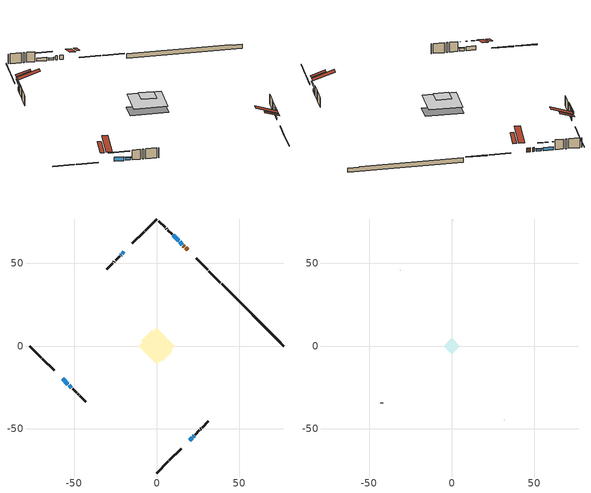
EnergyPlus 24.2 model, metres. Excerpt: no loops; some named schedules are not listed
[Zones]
conditioned space
 floor adiabatic (AdiabaticFloorConstruction): -11.03,0 0,11.03 11.03,0 0,-11.03 z2.75
 floor foundation (Slab1 construction): -9.42,3.16 -3.16,9.42 9.42,-3.16 3.16,-9.42 z-2.01
 wall outside (RimJoist1 construction): 0,-76.91 7.06,-69.85 / -76.91,0 -69.85,-7.06 / 0,76.91 -7.06,69.85 / 38.58,38.33 31.51,45.4 z0.31:0.61
 wall outside (RimJoist2 construction): 7.72,-69.19 14.78,-62.13 / -69.19,-7.72 -62.13,-14.78 / -7.72,69.19 -14.78,62.13 / 30.86,46.05 23.79,53.12 z0.31:0.61
 wall outside (AdiabaticWallConstruction 1): 18.63,58.28 17.42,59.49 / 16.77,60.14 16.18,60.73 z0.31:2.34
 wall outside (AdiabaticWallConstruction): 15.53,61.38 13.9,63.01 z0.31:1.3; -19.95,56.96 -20.96,55.95 z0.31:2.18; 19.95,-56.96 21.38,-55.53 z0.31:1.63; -56.96,-19.95 -53.77,-23.14 z0.31:2.26; -21.62,55.29 -21.82,55.09 z0.31:0.67; 22.04,-54.87 22.62,-54.29 z0.31:1.37; -53.11,-23.8 -51.64,-25.27 z0.31:1.67; 13.25,63.66 9.94,66.97 z0.31:1.83
 wall outside (Wall1 construction): 23.27,-53.64 25.75,-51.16 / -50.98,-25.93 -48.5,-28.41 / -22.47,54.44 -24.95,51.96 / 9.29,67.62 6.81,70.1 z0.31:5.19
 wall outside (Wall2 construction): 26.41,-50.5 26.89,-50.02 / -47.84,-29.07 -47.37,-29.54 / -25.61,51.3 -26.09,50.82 / 6.15,70.76 5.67,71.24 z0.31:5.19
 wall outside (Wall3 construction): 27.54,-49.37 31.2,-45.71 / -46.71,-30.2 -43.05,-33.86 / -26.74,50.17 -30.4,46.51 / 5.02,71.89 1.36,75.55 z0.31:5.19
 wall foundation (FoundationWall1 construction): 39.24,37.67,-2.01 39.24,37.67,0.31 73.14,3.77,0.31 73.14,3.77,-0.02 76.91,0,-0.02 76.91,0,-2.01
 window (WindowConstruction): 15.53,61.38 13.9,63.01 z0.31:1.3
 window (WindowConstruction 4): -19.95,56.96 -20.96,55.95 z0.31:2.18
 window (WindowConstruction 5): 19.95,-56.96 21.38,-55.53 z0.31:1.63
 window (WindowConstruction 6): -56.96,-19.95 -53.77,-23.14 z0.31:2.26
 window (WindowConstruction 7): -21.62,55.29 -21.82,55.09 z0.31:0.67
 window (WindowConstruction 1): 22.04,-54.87 22.61,-54.3 z0.31:1.37
 window (WindowConstruction 2): -53.11,-23.8 -51.64,-25.27 z0.31:1.67
 window (WindowConstruction 3): 13.25,63.66 9.94,66.97 z0.31:1.83
 door (Door): 18.63,58.28 17.42,59.49 z0.31:2.34
 door (Door 1): 16.77,60.14 16.18,60.73 z0.31:2.34
 ceiling adiabatic (AdiabaticFloorConstruction): 0,-11.03 11.03,0 0,11.03 -11.03,0 z2.75
 roof outside (Roof2 construction): 19.29,-57.62,5.19 11.97,-50.3,8.64 10.04,-52.23,8.64 17.36,-59.55,5.19; -57.62,-19.29,5.19 -50.3,-11.97,8.64 -52.23,-10.04,8.64 -59.55,-17.36,5.19; -19.29,57.62,5.19 -11.97,50.3,8.64 -10.04,52.23,8.64 -17.36,59.55,5.19; 19.29,57.62,5.19 11.97,50.3,8.64 13.9,48.37,8.64 21.22,55.69,5.19
attic - vented
 floor to conditioned space (Floor1 construction Reversed): -4.92,0 0,4.92 4.92,0 0,-4.92 z5.19
 wall outside (Wall4 construction): 31.86,-45.05 31.9,-45.01 / -42.39,-34.52 -42.35,-34.56 / -31.06,45.85 -31.1,45.81 / 0.7,76.21 0.66,76.25 z0.31:5.19
 roof outside (Roof1 construction): 16.7,-60.21,5.19 11.91,-55.41,7.45 10.65,-56.68,7.45 15.44,-61.47,5.19; -60.21,-16.7,5.19 -55.41,-11.91,7.45 -56.68,-10.65,7.45 -61.47,-15.44,5.19; -16.7,60.21,5.19 -11.91,55.41,7.45 -10.65,56.68,7.45 -15.44,61.47,5.19; 21.87,55.04,5.19 17.08,50.24,7.45 18.34,48.98,7.45 23.14,53.77,5.19
shading: 13.76,63.15 15.67,61.24 15.96,61.53 14.05,63.44 z1.5; -22.83,54.08 -18.08,58.83 -18.37,59.12 -23.12,54.37 z4.81; 23.25,-53.66 18.08,-58.83 18.37,-59.12 23.54,-53.95 z4.27; -51.9,-25.01 -58.83,-18.08 -59.12,-18.37 -52.19,-25.3 z4.9; -25.35,51.56 -18.09,58.83 -18.38,59.12 -25.64,51.85 z5.67; 22.76,-54.15 21.9,-55.01 22.19,-55.3 23.05,-54.44 z1.57; -51.49,-25.42 -53.25,-23.66 -53.54,-23.95 -51.79,-25.71 z1.87; 8.08,68.83 15.11,61.8 15.4,62.09 8.37,69.12 z4.47
[Building]
Building 1: Terrain=Suburbs
[Site:Location]
Kuujjuarapik AP_QC: Latitude {deg}=55.28; Longitude {deg}=-77.77; Time Zone {hr}=-5; Elevation {m}=12; Keep Site Location Information=Yes
[Site:GroundTemperature:Shallow]
-8.57066, -11.1257, -11.3303, -10.1178, -5.25036, -0.405606, 3.79454, 6.45523, 6.68127, 4.51724, 0.424206, -4.27193
[Site:WaterMainsTemperature]
Calculation Method=Schedule; Temperature Schedule=mains temperature schedule
[Material] Roughness=Rough; Thermal Absorptance=0.9
Name | Thickness {m} | Conductivity {W/m-K} | Density {kg/m3} | Specific Heat {J/kg-K} | Solar Absorptance | Visible Absorptance
asphalt or fiberglass shingles | 0.00635 | 0.162714 | 1121.4 | 1465.45 | 0.84 | 0.84
ceiling loosefill ins | 0.0846667 | 0.0480833 | 16.02 | 1046.75 | 0.7 | 0.7
ceiling stud and cavity | 0.1397 | 0.0997951 | 65.682 | 1177.47 | 0.7 | 0.7
concrete 4.0 in. | 0.1016 | 1.803125 | 2242.8 | 837.4 | 0.7 | 0.7
concrete 8.0 in. | 0.2032 | 1.803125 | 2242.8 | 837.4 | 0.7 | 0.7
door material | 0.04445 | 0.0451087 | 512.64 | 1214.23 | 0.7 | 0.7
door material 1 | 0.04445 | 0.053851 | 512.64 | 1214.23 | 0.7 | 0.7
exterior vertical ins | 0.00949831 | 0.029427 | 32.04 | 1214.23 | 0.7 | 0.7
floor covering | 0.0127 | 0.0433444 | 54.468 | 1339.84 | 0.6 | 0.6
floor rigid ins; wall rigid ins 1 | 0.512978 | 0.029427 | 32.04 | 1214.23 | 0.7 | 0.7
floor stud and cavity | 0.1397 | 1.75129 | 37.0049 | 1207.88 | 0.7 | 0.7
furniture material conditioned space 1 | 0.1524 | 0.115458 | 640.8 | 1214.23 | 0.6 | 0.6
gypsum board | 0.0127 | 0.160291 | 801 | 837.4 | 0.6 | 0.6
gypsum board 1 | 0.0127 | 0.160291 | 801 | 837.4 | 0.7 | 0.7
osb sheathing 0.5 in. | 0.0127 | 0.115458 | 512.64 | 1214.23 | 0.7 | 0.7
osb sheathing 0.75 in. | 0.01905 | 0.115458 | 512.64 | 1214.23 | 0.7 | 0.7
osb sheathing 2.0 in. | 0.0508 | 0.115458 | 512.64 | 1214.23 | 0.7 | 0.7
rim joist rigid ins; roof rigid ins; wall rigid ins | 0.051816 | 0.029427 | 32.04 | 1214.23 | 0.7 | 0.7
rim joist stud and cavity | 0.0508 | 0.0451784 | 125.044 | 1163.47 | 0.6 | 0.6
rim joist stud and cavity 1 | 0.0508 | 0.0402046 | 125.044 | 1163.47 | 0.6 | 0.6
roof stud and cavity | 0.2032 | 0.16852 | 78.34581 | 1123.46 | 0.7 | 0.7
wall stud and cavity | 0.1397 | 0.165635 | 139.0536 | 1170.24 | 0.7 | 0.7
wall stud and cavity 1 | 0.1397 | 0.175919 | 139.0536 | 1170.24 | 0.7 | 0.7
wall stud and cavity 2 | 0.1397 | 0.161587 | 139.0536 | 1170.24 | 0.7 | 0.7
wall stud and cavity 3 | 0.0889 | 6.9971 | 50.32683 | 1063.81 | 0.6 | 0.6
wall stud and cavity 4 | 0.0889 | 0.380278 | 52.3479 | 1209.89 | 0.7 | 0.7
wall stud and cavity 5 | 0.0889 | 0.391764 | 83.0341 | 1211.67 | 0.7 | 0.7
wood siding | 0.0254 | 0.102417 | 544.68 | 1172.36 | 0.4 | 0.4
wood siding 1 | 0.00254 | 0.102417 | 544.68 | 1172.36 | 0.4 | 0.4
wood siding 2; wood siding 3; wood siding 4 | 0.0254 | 0.102417 | 544.68 | 1172.36 | 0.7 | 0.7
[WindowMaterial:SimpleGlazingSystem]
Name | U-Factor {W/m2-K} | Solar Heat Gain Coefficient
WindowMaterial | 2.95767 | 0.63
WindowMaterial 1 | 2.95029 | 0.64
WindowMaterial 2 | 3.696378 | 0.69
WindowMaterial 3 | 2.912814 | 0.67
WindowMaterial 4 | 2.89578 | 0.69
WindowMaterial 5 | 2.92644 | 0.66
WindowMaterial 6 | 3.43292 | 0.71
WindowMaterial 7 | 3.07407 | 0.43
[Construction]
AdiabaticFloorConstruction: floor stud and cavity, floor rigid ins, osb sheathing 0.75 in., floor covering
AdiabaticWallConstruction: wood siding 3, wall rigid ins 1, wall stud and cavity 4, gypsum board
AdiabaticWallConstruction 1: wood siding 4, wall rigid ins 1, wall stud and cavity 4, gypsum board
Door: door material
Door 1: door material 1
Floor1 construction Reversed: gypsum board, ceiling stud and cavity, ceiling loosefill ins
FoundationWall1 construction: concrete 8.0 in., gypsum board 1
furniture construction conditioned space 1: furniture material conditioned space 1
PartitionWallConstruction: gypsum board, wall stud and cavity 5, gypsum board
RimJoist1 construction: wood siding 2, osb sheathing 2.0 in., rim joist stud and cavity
RimJoist2 construction: wood siding 2, rim joist rigid ins, osb sheathing 2.0 in., rim joist stud and cavity 1
Roof1 construction: asphalt or fiberglass shingles
Roof2 construction: asphalt or fiberglass shingles, roof rigid ins, osb sheathing 0.75 in., roof stud and cavity, gypsum board
Slab1 construction: concrete 4.0 in.
Wall1 construction: wood siding, wall rigid ins, osb sheathing 0.5 in., wall stud and cavity, gypsum board
Wall2 construction: wood siding, wall rigid ins, osb sheathing 0.5 in., wall stud and cavity 1, gypsum board
Wall3 construction: wood siding, wall rigid ins, osb sheathing 0.5 in., wall stud and cavity 2, gypsum board
Wall4 construction: wood siding 1, wall stud and cavity 3
WindowConstruction: WindowMaterial
WindowConstruction 1: WindowMaterial 1
WindowConstruction 2: WindowMaterial 2
WindowConstruction 3: WindowMaterial 3
WindowConstruction 4: WindowMaterial 4
WindowConstruction 5: WindowMaterial 5
WindowConstruction 6: WindowMaterial 6
WindowConstruction 7: WindowMaterial 7
[Zone] Multiplier=1; Part of Total Floor Area=Yes
Name | Volume {m3}
attic - vented | 17.7577
conditioned space | 1002.5
[Space]
Name | Zone | Volume {m3}
attic - vented 1 | attic - vented | 17.7577
conditioned space 1 | conditioned space | 1002.5
[ZoneInfiltration:EffectiveLeakageArea]
infil attic - vented 1: Zone or Space=attic - vented 1; Schedule=Always On Discrete; Effective Air Leakage Area {cm2}=1305.71; Stack Coefficient=0.000496224; Wind Coefficient=1.50508e-05
[ZoneMixing]
whole house fan mix: Zone or Space=attic - vented; Schedule=Always On Continuous; Design Flow Rate Calculation Method=Flow/Zone; Design Flow Rate {m3/s}=0; Source Zone or Space=conditioned space
[SurfaceProperty:ExposedFoundationPerimeter]
Slab1: Exposed Perimeter Calculation Method=TotalExposedPerimeter; Total Exposed Perimeter {m}=53.28
[InternalMass] Zone or ZoneList=conditioned space; Space or SpaceList=conditioned space 1
Name | Construction | Surface Area {m2}
furniture mass conditioned space 1 | furniture construction conditioned space 1 | 160.4
partition wall mass | PartitionWallConstruction | 401
[Lights]
interior lighting: Zone or ZoneList or Space or SpaceList=conditioned space 1; Schedule=interior lighting schedule; Design Level Calculation Method=LightingLevel; Lighting Level {W}=343.2; Return Air Fraction=0; Fraction Radiant=0.6; Fraction Visible=0.2; Fraction Replaceable=1
[People]
occupants: Zone or ZoneList or Space or SpaceList=conditioned space 1; Number of People Schedule=occupants schedule; Number of People Calculation Method=People; Number of People=3; Fraction Radiant=0.314171; Sensible Heat Fraction=0.56303; Activity Level Schedule=occupants activity schedule; Carbon Dioxide Generation Rate {m3/s-W}=0; Enable ASHRAE 55 Comfort Warnings=No; Mean Radiant Temperature Calculation Type=EnclosureAveraged
[ElectricEquipment] Zone or ZoneList or Space or SpaceList=conditioned space 1; Design Level Calculation Method=EquipmentLevel
Name | Schedule | Design Level {W} | Fraction Latent | Fraction Radiant | Fraction Lost
clothes dryer | clothes dryer schedule | 140.772 | 0.015 | 0.081 | 0.85
clothes washer | clothes washer schedule | 32.1985 | 0.03 | 0.162 | 0.7
cooking range | cooking range schedule | 215.147 | 0.08 | 0.432 | 0.2
dishwasher | dishwasher schedule | 66.8632 | 0.3 | 0.18 | 0.4
fridge | fridge schedule | 72.9452 | 0 | 0.6 | 0
mech vent house fan | mech vent house fan schedule | 10 | 0 | 0 | 1
mech vent house fan cfis | mech vent house fan cfis schedule | 0 | 0 | 0 | 0
misc plug loads | misc plug loads schedule | 494.7 | 0.045 | 0.513 | 0.1
whole house fan | Always On Discrete | 0 | 0 | 0 | 1
[OtherEquipment] Zone or ZoneList or Space or SpaceList=conditioned space 1; Design Level Calculation Method=EquipmentLevel
Name | Fuel Type | Schedule | Design Level {W} | Fraction Latent | Fraction Radiant | Fraction Lost
clothes dryer 1 | Electricity | clothes dryer schedule | 0 | 0.015 | 0.081 | 0.85
cooking range 1 | Electricity | cooking range schedule | 0 | 0.08 | 0.432 | 0.2
general water use latent | None | general water use schedule | 62.594 | 1 | 0 | 0
general water use sensible | None | general water use schedule | -61.6891 | 0 | 0.6 | 0
mech vent house fan latent load | None | Always On Discrete | 0 | 1 | 0 | 0
mech vent house fan sensible load | None | Always On Discrete | 0 | 0 | 0 | 0
water heater energy adjustment1 | Electricity | Always On Discrete | 0.01 | 0 | 0 | 1
[ZoneInfiltration:DesignFlowRate] Zone or ZoneList or Space or SpaceList=conditioned space 1; Schedule=Always On Discrete; Design Flow Rate Calculation Method=Flow/Zone; Design Flow Rate {m3/s}=0
infil flow; natural vent flow; whole house fan flow
[Foundation:Kiva]
Foundation Kiva 1: Initial Indoor Air Temperature {C}=21; Wall Height Above Grade {m}=0.309982; Wall Depth Below Slab {m}=0.2032; Custom Block Material Name 1=exterior vertical ins; Custom Block Depth 1 {m}=2.31999; Custom Block X Position 1 {m}=0.2159; Custom Block Z Position 1 {m}=0
[Foundation:Kiva:Settings]
Soil Conductivity {W/m-K}=0.849921; Soil Density {kg/m3}=1842.3; Soil Specific Heat {J/kg-K}=418.7; Ground Solar Absorptivity=0.9; Ground Thermal Absorptivity=0.9; Ground Surface Roughness {m}=0.03; Far-Field Width {m}=40; Deep-Ground Boundary Condition=ZeroFlux; Deep-Ground Depth {m}=40; Minimum Cell Dimension {m}=0.2; Maximum Cell Growth Coefficient=3; Simulation Timestep=Timestep
[Exterior:Lights]
exterior lighting: Schedule=exterior lighting schedule; Design Level {W}=75.6
[Schedule:Constant]
Name | Hourly Value
Always On Continuous; mech vent house fan schedule; mech vent house fan cfis schedule; Always On Discrete | 1
occupants activity schedule | 117.228
fridge schedule | 0
[Schedule:Day:Interval]
interior lighting schedule day: No, 01:00, 0.108182, 04:00, 0.0901515, 05:00, 0.0991667, 06:00, 0.162273, 07:00, 0.270455, 08:00, 0.342576, 10:00, 0.369621, 11:00, 0.351591, 12:00, 0.333561, 13:00, 0.324545, 14:00, 0.31553, 15:00, 0.333561, 16:00, 0.369621, 17:00, 0.450758, 18:00, 0.585985, 19:00, 0.775303, 20:00, 0.955606, 21:00, 0.991667, 22:00, 0.712197, 23:00, 0.360606, 24:00, 0.162273
interior lighting schedule default day: No, 24:00, 0
[Schedule:Week:Daily]
interior lighting schedule Week Rule - Jan1-Jan27: interior lighting schedule day, interior lighting schedule day, interior lighting schedule day, interior lighting schedule day, interior lighting schedule day, interior lighting schedule day, interior lighting schedule day, interior lighting schedule default day, interior lighting schedule default day, interior lighting schedule default day, interior lighting schedule default day, interior lighting schedule default day
interior lighting schedule Week Rule - Jan28-Feb3: interior lighting schedule day, interior lighting schedule day, interior lighting schedule day, interior lighting schedule day, interior lighting schedule day 1, interior lighting schedule day 1, interior lighting schedule day 1, interior lighting schedule default day, interior lighting schedule default day, interior lighting schedule default day, interior lighting schedule default day, interior lighting schedule default day
interior lighting schedule Week Rule - Feb4-Feb24: interior lighting schedule day 1, interior lighting schedule day 1, interior lighting schedule day 1, interior lighting schedule day 1, interior lighting schedule day 1, interior lighting schedule day 1, interior lighting schedule day 1, interior lighting schedule default day, interior lighting schedule default day, interior lighting schedule default day, interior lighting schedule default day, interior lighting schedule default day
interior lighting schedule Week Rule - Feb25-Mar3: interior lighting schedule day 1, interior lighting schedule day 1, interior lighting schedule day 1, interior lighting schedule day 1, interior lighting schedule day 2, interior lighting schedule day 2, interior lighting schedule day 2, interior lighting schedule default day, interior lighting schedule default day, interior lighting schedule default day, interior lighting schedule default day, interior lighting schedule default day
interior lighting schedule Week Rule - Mar4-Mar31: interior lighting schedule day 2, interior lighting schedule day 2, interior lighting schedule day 2, interior lighting schedule day 2, interior lighting schedule day 2, interior lighting schedule day 2, interior lighting schedule day 2, interior lighting schedule default day, interior lighting schedule default day, interior lighting schedule default day, interior lighting schedule default day, interior lighting schedule default day
interior lighting schedule Week Rule - Apr1-Apr28: interior lighting schedule day 3, interior lighting schedule day 3, interior lighting schedule day 3, interior lighting schedule day 3, interior lighting schedule day 3, interior lighting schedule day 3, interior lighting schedule day 3, interior lighting schedule default day, interior lighting schedule default day, interior lighting schedule default day, interior lighting schedule default day, interior lighting schedule default day
interior lighting schedule Week Rule - Apr29-May5: interior lighting schedule day 3, interior lighting schedule day 3, interior lighting schedule day 4, interior lighting schedule day 4, interior lighting schedule day 4, interior lighting schedule day 4, interior lighting schedule day 4, interior lighting schedule default day, interior lighting schedule default day, interior lighting schedule default day, interior lighting schedule default day, interior lighting schedule default day
interior lighting schedule Week Rule - May6-May26: interior lighting schedule day 4, interior lighting schedule day 4, interior lighting schedule day 4, interior lighting schedule day 4, interior lighting schedule day 4, interior lighting schedule day 4, interior lighting schedule day 4, interior lighting schedule default day, interior lighting schedule default day, interior lighting schedule default day, interior lighting schedule default day, interior lighting schedule default day
interior lighting schedule Week Rule - May27-Jun2: interior lighting schedule day 4, interior lighting schedule day 4, interior lighting schedule day 4, interior lighting schedule day 4, interior lighting schedule day 4, interior lighting schedule day 5, interior lighting schedule day 5, interior lighting schedule default day, interior lighting schedule default day, interior lighting schedule default day, interior lighting schedule default day, interior lighting schedule default day
interior lighting schedule Week Rule - Jun3-Jun30: interior lighting schedule day 5, interior lighting schedule day 5, interior lighting schedule day 5, interior lighting schedule day 5, interior lighting schedule day 5, interior lighting schedule day 5, interior lighting schedule day 5, interior lighting schedule default day, interior lighting schedule default day, interior lighting schedule default day, interior lighting schedule default day, interior lighting schedule default day
interior lighting schedule Week Rule - Jul1-Jul28: interior lighting schedule day 6, interior lighting schedule day 6, interior lighting schedule day 6, interior lighting schedule day 6, interior lighting schedule day 6, interior lighting schedule day 6, interior lighting schedule day 6, interior lighting schedule default day, interior lighting schedule default day, interior lighting schedule default day, interior lighting schedule default day, interior lighting schedule default day
interior lighting schedule Week Rule - Jul29-Aug4: interior lighting schedule day 6, interior lighting schedule day 6, interior lighting schedule day 6, interior lighting schedule day 7, interior lighting schedule day 7, interior lighting schedule day 7, interior lighting schedule day 7, interior lighting schedule default day, interior lighting schedule default day, interior lighting schedule default day, interior lighting schedule default day, interior lighting schedule default day
interior lighting schedule Week Rule - Aug5-Aug25: interior lighting schedule day 7, interior lighting schedule day 7, interior lighting schedule day 7, interior lighting schedule day 7, interior lighting schedule day 7, interior lighting schedule day 7, interior lighting schedule day 7, interior lighting schedule default day, interior lighting schedule default day, interior lighting schedule default day, interior lighting schedule default day, interior lighting schedule default day
interior lighting schedule Week Rule - Aug26-Sep1: interior lighting schedule day 7, interior lighting schedule day 7, interior lighting schedule day 7, interior lighting schedule day 7, interior lighting schedule day 7, interior lighting schedule day 7, interior lighting schedule day 8, interior lighting schedule default day, interior lighting schedule default day, interior lighting schedule default day, interior lighting schedule default day, interior lighting schedule default day
interior lighting schedule Week Rule - Sep2-Sep29: interior lighting schedule day 8, interior lighting schedule day 8, interior lighting schedule day 8, interior lighting schedule day 8, interior lighting schedule day 8, interior lighting schedule day 8, interior lighting schedule day 8, interior lighting schedule default day, interior lighting schedule default day, interior lighting schedule default day, interior lighting schedule default day, interior lighting schedule default day
interior lighting schedule Week Rule - Sep30-Oct6: interior lighting schedule day 8, interior lighting schedule day 9, interior lighting schedule day 9, interior lighting schedule day 9, interior lighting schedule day 9, interior lighting schedule day 9, interior lighting schedule day 9, interior lighting schedule default day, interior lighting schedule default day, interior lighting schedule default day, interior lighting schedule default day, interior lighting schedule default day
interior lighting schedule Week Rule - Oct7-Oct27: interior lighting schedule day 9, interior lighting schedule day 9, interior lighting schedule day 9, interior lighting schedule day 9, interior lighting schedule day 9, interior lighting schedule day 9, interior lighting schedule day 9, interior lighting schedule default day, interior lighting schedule default day, interior lighting schedule default day, interior lighting schedule default day, interior lighting schedule default day
interior lighting schedule Week Rule - Oct28-Nov3: interior lighting schedule day 9, interior lighting schedule day 9, interior lighting schedule day 9, interior lighting schedule day 9, interior lighting schedule day 10, interior lighting schedule day 10, interior lighting schedule day 10, interior lighting schedule default day, interior lighting schedule default day, interior lighting schedule default day, interior lighting schedule default day, interior lighting schedule default day
interior lighting schedule Week Rule - Nov4-Nov24: interior lighting schedule day 10, interior lighting schedule day 10, interior lighting schedule day 10, interior lighting schedule day 10, interior lighting schedule day 10, interior lighting schedule day 10, interior lighting schedule day 10, interior lighting schedule default day, interior lighting schedule default day, interior lighting schedule default day, interior lighting schedule default day, interior lighting schedule default day
interior lighting schedule Week Rule - Nov25-Dec1: interior lighting schedule day 10, interior lighting schedule day 10, interior lighting schedule day 10, interior lighting schedule day 10, interior lighting schedule day 10, interior lighting schedule day 10, interior lighting schedule day 11, interior lighting schedule default day, interior lighting schedule default day, interior lighting schedule default day, interior lighting schedule default day, interior lighting schedule default day
interior lighting schedule Week Rule - Dec2-Dec31: interior lighting schedule day 11, interior lighting schedule day 11, interior lighting schedule day 11, interior lighting schedule day 11, interior lighting schedule day 11, interior lighting schedule day 11, interior lighting schedule day 11, interior lighting schedule default day, interior lighting schedule default day, interior lighting schedule default day, interior lighting schedule default day, interior lighting schedule default day
occupants schedule Week Rule - Jan1-Dec31: occupants schedule day, occupants schedule day, occupants schedule day, occupants schedule day, occupants schedule day, occupants schedule day, occupants schedule day, occupants schedule default day, occupants schedule default day, occupants schedule default day, occupants schedule default day, occupants schedule default day
clothes dryer schedule Week Rule - Jan1-Dec31: clothes dryer schedule day, clothes dryer schedule day, clothes dryer schedule day, clothes dryer schedule day, clothes dryer schedule day, clothes dryer schedule day, clothes dryer schedule day, clothes dryer schedule default day, clothes dryer schedule default day, clothes dryer schedule default day, clothes dryer schedule default day, clothes dryer schedule default day
clothes washer schedule Week Rule - Jan1-Dec31: clothes washer schedule day, clothes washer schedule day, clothes washer schedule day, clothes washer schedule day, clothes washer schedule day, clothes washer schedule day, clothes washer schedule day, clothes washer schedule default day, clothes washer schedule default day, clothes washer schedule default day, clothes washer schedule default day, clothes washer schedule default day
cooking range schedule Week Rule - Jan1-Dec31: cooking range schedule day, cooking range schedule day, cooking range schedule day, cooking range schedule day, cooking range schedule day, cooking range schedule day, cooking range schedule day, cooking range schedule default day, cooking range schedule default day, cooking range schedule default day, cooking range schedule default day, cooking range schedule default day
dishwasher schedule Week Rule - Jan1-Dec31: dishwasher schedule day, dishwasher schedule day, dishwasher schedule day, dishwasher schedule day, dishwasher schedule day, dishwasher schedule day, dishwasher schedule day, dishwasher schedule default day, dishwasher schedule default day, dishwasher schedule default day, dishwasher schedule default day, dishwasher schedule default day
misc plug loads schedule Week Rule - Jan1-Dec31: misc plug loads schedule day, misc plug loads schedule day, misc plug loads schedule day, misc plug loads schedule day, misc plug loads schedule day, misc plug loads schedule day, misc plug loads schedule day, misc plug loads schedule default day, misc plug loads schedule default day, misc plug loads schedule default day, misc plug loads schedule default day, misc plug loads schedule default day
general water use schedule Week Rule - Jan1-Dec31: general water use schedule day, general water use schedule day, general water use schedule day, general water use schedule day, general water use schedule day, general water use schedule day, general water use schedule day, general water use schedule default day, general water use schedule default day, general water use schedule default day, general water use schedule default day, general water use schedule default day
exterior lighting schedule Week Rule - Jan1-Jan27: exterior lighting schedule day, exterior lighting schedule day, exterior lighting schedule day, exterior lighting schedule day, exterior lighting schedule day, exterior lighting schedule day, exterior lighting schedule day, exterior lighting schedule default day, exterior lighting schedule default day, exterior lighting schedule default day, exterior lighting schedule default day, exterior lighting schedule default day
exterior lighting schedule Week Rule - Jan28-Feb3: exterior lighting schedule day, exterior lighting schedule day, exterior lighting schedule day, exterior lighting schedule day, exterior lighting schedule day 1, exterior lighting schedule day 1, exterior lighting schedule day 1, exterior lighting schedule default day, exterior lighting schedule default day, exterior lighting schedule default day, exterior lighting schedule default day, exterior lighting schedule default day
exterior lighting schedule Week Rule - Feb4-Feb24: exterior lighting schedule day 1, exterior lighting schedule day 1, exterior lighting schedule day 1, exterior lighting schedule day 1, exterior lighting schedule day 1, exterior lighting schedule day 1, exterior lighting schedule day 1, exterior lighting schedule default day, exterior lighting schedule default day, exterior lighting schedule default day, exterior lighting schedule default day, exterior lighting schedule default day
exterior lighting schedule Week Rule - Feb25-Mar3: exterior lighting schedule day 1, exterior lighting schedule day 1, exterior lighting schedule day 1, exterior lighting schedule day 1, exterior lighting schedule day 2, exterior lighting schedule day 2, exterior lighting schedule day 2, exterior lighting schedule default day, exterior lighting schedule default day, exterior lighting schedule default day, exterior lighting schedule default day, exterior lighting schedule default day
exterior lighting schedule Week Rule - Mar4-Mar31: exterior lighting schedule day 2, exterior lighting schedule day 2, exterior lighting schedule day 2, exterior lighting schedule day 2, exterior lighting schedule day 2, exterior lighting schedule day 2, exterior lighting schedule day 2, exterior lighting schedule default day, exterior lighting schedule default day, exterior lighting schedule default day, exterior lighting schedule default day, exterior lighting schedule default day
exterior lighting schedule Week Rule - Apr1-Apr28: exterior lighting schedule day 3, exterior lighting schedule day 3, exterior lighting schedule day 3, exterior lighting schedule day 3, exterior lighting schedule day 3, exterior lighting schedule day 3, exterior lighting schedule day 3, exterior lighting schedule default day, exterior lighting schedule default day, exterior lighting schedule default day, exterior lighting schedule default day, exterior lighting schedule default day
exterior lighting schedule Week Rule - Apr29-May5: exterior lighting schedule day 3, exterior lighting schedule day 3, exterior lighting schedule day 4, exterior lighting schedule day 4, exterior lighting schedule day 4, exterior lighting schedule day 4, exterior lighting schedule day 4, exterior lighting schedule default day, exterior lighting schedule default day, exterior lighting schedule default day, exterior lighting schedule default day, exterior lighting schedule default day
exterior lighting schedule Week Rule - May6-May26: exterior lighting schedule day 4, exterior lighting schedule day 4, exterior lighting schedule day 4, exterior lighting schedule day 4, exterior lighting schedule day 4, exterior lighting schedule day 4, exterior lighting schedule day 4, exterior lighting schedule default day, exterior lighting schedule default day, exterior lighting schedule default day, exterior lighting schedule default day, exterior lighting schedule default day
exterior lighting schedule Week Rule - May27-Jun2: exterior lighting schedule day 4, exterior lighting schedule day 4, exterior lighting schedule day 4, exterior lighting schedule day 4, exterior lighting schedule day 4, exterior lighting schedule day 5, exterior lighting schedule day 5, exterior lighting schedule default day, exterior lighting schedule default day, exterior lighting schedule default day, exterior lighting schedule default day, exterior lighting schedule default day
exterior lighting schedule Week Rule - Jun3-Jun30: exterior lighting schedule day 5, exterior lighting schedule day 5, exterior lighting schedule day 5, exterior lighting schedule day 5, exterior lighting schedule day 5, exterior lighting schedule day 5, exterior lighting schedule day 5, exterior lighting schedule default day, exterior lighting schedule default day, exterior lighting schedule default day, exterior lighting schedule default day, exterior lighting schedule default day
exterior lighting schedule Week Rule - Jul1-Jul28: exterior lighting schedule day 6, exterior lighting schedule day 6, exterior lighting schedule day 6, exterior lighting schedule day 6, exterior lighting schedule day 6, exterior lighting schedule day 6, exterior lighting schedule day 6, exterior lighting schedule default day, exterior lighting schedule default day, exterior lighting schedule default day, exterior lighting schedule default day, exterior lighting schedule default day
exterior lighting schedule Week Rule - Jul29-Aug4: exterior lighting schedule day 6, exterior lighting schedule day 6, exterior lighting schedule day 6, exterior lighting schedule day 7, exterior lighting schedule day 7, exterior lighting schedule day 7, exterior lighting schedule day 7, exterior lighting schedule default day, exterior lighting schedule default day, exterior lighting schedule default day, exterior lighting schedule default day, exterior lighting schedule default day
exterior lighting schedule Week Rule - Aug5-Aug25: exterior lighting schedule day 7, exterior lighting schedule day 7, exterior lighting schedule day 7, exterior lighting schedule day 7, exterior lighting schedule day 7, exterior lighting schedule day 7, exterior lighting schedule day 7, exterior lighting schedule default day, exterior lighting schedule default day, exterior lighting schedule default day, exterior lighting schedule default day, exterior lighting schedule default day
exterior lighting schedule Week Rule - Aug26-Sep1: exterior lighting schedule day 7, exterior lighting schedule day 7, exterior lighting schedule day 7, exterior lighting schedule day 7, exterior lighting schedule day 7, exterior lighting schedule day 7, exterior lighting schedule day 8, exterior lighting schedule default day, exterior lighting schedule default day, exterior lighting schedule default day, exterior lighting schedule default day, exterior lighting schedule default day
exterior lighting schedule Week Rule - Sep2-Sep29: exterior lighting schedule day 8, exterior lighting schedule day 8, exterior lighting schedule day 8, exterior lighting schedule day 8, exterior lighting schedule day 8, exterior lighting schedule day 8, exterior lighting schedule day 8, exterior lighting schedule default day, exterior lighting schedule default day, exterior lighting schedule default day, exterior lighting schedule default day, exterior lighting schedule default day
exterior lighting schedule Week Rule - Sep30-Oct6: exterior lighting schedule day 8, exterior lighting schedule day 9, exterior lighting schedule day 9, exterior lighting schedule day 9, exterior lighting schedule day 9, exterior lighting schedule day 9, exterior lighting schedule day 9, exterior lighting schedule default day, exterior lighting schedule default day, exterior lighting schedule default day, exterior lighting schedule default day, exterior lighting schedule default day
exterior lighting schedule Week Rule - Oct7-Oct27: exterior lighting schedule day 9, exterior lighting schedule day 9, exterior lighting schedule day 9, exterior lighting schedule day 9, exterior lighting schedule day 9, exterior lighting schedule day 9, exterior lighting schedule day 9, exterior lighting schedule default day, exterior lighting schedule default day, exterior lighting schedule default day, exterior lighting schedule default day, exterior lighting schedule default day
exterior lighting schedule Week Rule - Oct28-Nov3: exterior lighting schedule day 9, exterior lighting schedule day 9, exterior lighting schedule day 9, exterior lighting schedule day 9, exterior lighting schedule day 10, exterior lighting schedule day 10, exterior lighting schedule day 10, exterior lighting schedule default day, exterior lighting schedule default day, exterior lighting schedule default day, exterior lighting schedule default day, exterior lighting schedule default day
exterior lighting schedule Week Rule - Nov4-Nov24: exterior lighting schedule day 10, exterior lighting schedule day 10, exterior lighting schedule day 10, exterior lighting schedule day 10, exterior lighting schedule day 10, exterior lighting schedule day 10, exterior lighting schedule day 10, exterior lighting schedule default day, exterior lighting schedule default day, exterior lighting schedule default day, exterior lighting schedule default day, exterior lighting schedule default day
exterior lighting schedule Week Rule - Nov25-Dec1: exterior lighting schedule day 10, exterior lighting schedule day 10, exterior lighting schedule day 10, exterior lighting schedule day 10, exterior lighting schedule day 10, exterior lighting schedule day 10, exterior lighting schedule day 11, exterior lighting schedule default day, exterior lighting schedule default day, exterior lighting schedule default day, exterior lighting schedule default day, exterior lighting schedule default day
exterior lighting schedule Week Rule - Dec2-Dec31: exterior lighting schedule day 11, exterior lighting schedule day 11, exterior lighting schedule day 11, exterior lighting schedule day 11, exterior lighting schedule day 11, exterior lighting schedule day 11, exterior lighting schedule day 11, exterior lighting schedule default day, exterior lighting schedule default day, exterior lighting schedule default day, exterior lighting schedule default day, exterior lighting schedule default day
[Schedule:Year]
interior lighting schedule: interior lighting schedule Week Rule - Jan1-Jan27, 1, 1, 1, 27, interior lighting schedule Week Rule - Jan28-Feb3, 1, 28, 2, 3, interior lighting schedule Week Rule - Feb4-Feb24, 2, 4, 2, 24, interior lighting schedule Week Rule - Feb25-Mar3, 2, 25, 3, 3, interior lighting schedule Week Rule - Mar4-Mar31, 3, 4, 3, 31, interior lighting schedule Week Rule - Apr1-Apr28, 4, 1, 4, 28, interior lighting schedule Week Rule - Apr29-May5, 4, 29, 5, 5, interior lighting schedule Week Rule - May6-May26, 5, 6, 5, 26, interior lighting schedule Week Rule - May27-Jun2, 5, 27, 6, 2, interior lighting schedule Week Rule - Jun3-Jun30, 6, 3, 6, 30, interior lighting schedule Week Rule - Jul1-Jul28, 7, 1, 7, 28, interior lighting schedule Week Rule - Jul29-Aug4, 7, 29, 8, 4, interior lighting schedule Week Rule - Aug5-Aug25, 8, 5, 8, 25, interior lighting schedule Week Rule - Aug26-Sep1, 8, 26, 9, 1, interior lighting schedule Week Rule - Sep2-Sep29, 9, 2, 9, 29, interior lighting schedule Week Rule - Sep30-Oct6, 9, 30, 10, 6, interior lighting schedule Week Rule - Oct7-Oct27, 10, 7, 10, 27, interior lighting schedule Week Rule - Oct28-Nov3, 10, 28, 11, 3, interior lighting schedule Week Rule - Nov4-Nov24, 11, 4, 11, 24, interior lighting schedule Week Rule - Nov25-Dec1, 11, 25, 12, 1, interior lighting schedule Week Rule - Dec2-Dec31, 12, 2, 12, 31
occupants schedule: occupants schedule Week Rule - Jan1-Dec31, 1, 1, 12, 31
clothes dryer schedule: clothes dryer schedule Week Rule - Jan1-Dec31, 1, 1, 12, 31
clothes washer schedule: clothes washer schedule Week Rule - Jan1-Dec31, 1, 1, 12, 31
cooking range schedule: cooking range schedule Week Rule - Jan1-Dec31, 1, 1, 12, 31
dishwasher schedule: dishwasher schedule Week Rule - Jan1-Dec31, 1, 1, 12, 31
misc plug loads schedule: misc plug loads schedule Week Rule - Jan1-Dec31, 1, 1, 12, 31
general water use schedule: general water use schedule Week Rule - Jan1-Dec31, 1, 1, 12, 31
exterior lighting schedule: exterior lighting schedule Week Rule - Jan1-Jan27, 1, 1, 1, 27, exterior lighting schedule Week Rule - Jan28-Feb3, 1, 28, 2, 3, exterior lighting schedule Week Rule - Feb4-Feb24, 2, 4, 2, 24, exterior lighting schedule Week Rule - Feb25-Mar3, 2, 25, 3, 3, exterior lighting schedule Week Rule - Mar4-Mar31, 3, 4, 3, 31, exterior lighting schedule Week Rule - Apr1-Apr28, 4, 1, 4, 28, exterior lighting schedule Week Rule - Apr29-May5, 4, 29, 5, 5, exterior lighting schedule Week Rule - May6-May26, 5, 6, 5, 26, exterior lighting schedule Week Rule - May27-Jun2, 5, 27, 6, 2, exterior lighting schedule Week Rule - Jun3-Jun30, 6, 3, 6, 30, exterior lighting schedule Week Rule - Jul1-Jul28, 7, 1, 7, 28, exterior lighting schedule Week Rule - Jul29-Aug4, 7, 29, 8, 4, exterior lighting schedule Week Rule - Aug5-Aug25, 8, 5, 8, 25, exterior lighting schedule Week Rule - Aug26-Sep1, 8, 26, 9, 1, exterior lighting schedule Week Rule - Sep2-Sep29, 9, 2, 9, 29, exterior lighting schedule Week Rule - Sep30-Oct6, 9, 30, 10, 6, exterior lighting schedule Week Rule - Oct7-Oct27, 10, 7, 10, 27, exterior lighting schedule Week Rule - Oct28-Nov3, 10, 28, 11, 3, exterior lighting schedule Week Rule - Nov4-Nov24, 11, 4, 11, 24, exterior lighting schedule Week Rule - Nov25-Dec1, 11, 25, 12, 1, exterior lighting schedule Week Rule - Dec2-Dec31, 12, 2, 12, 31
[Schedule:Compact]
mains temperature schedule: Through: 01/01, For: AllDays, Until: 24:00, 0, Through: 01/02, For: AllDays, Until: 24:00, 0, Through: 01/03, For: AllDays, Until: 24:00, 0, Through: 01/04, For: AllDays, Until: 24:00, 0, Through: 01/05, For: AllDays, Until: 24:00, 0, Through: 01/06, For: AllDays, Until: 24:00, 0, Through: 01/07, For: AllDays, Until: 24:00, 0, Through: 01/08, For: AllDays, Until: 24:00, 0, Through: 01/09, For: AllDays, Until: 24:00, 0, Through: 01/10, For: AllDays, Until: 24:00, 0, Through: 01/11, For: AllDays, Until: 24:00, 0, Through: 01/12, For: AllDays, Until: 24:00, 0, Through: 01/13, For: AllDays, Until: 24:00, 0, Through: 01/14, For: AllDays, Until: 24:00, 0, Through: 01/15, For: AllDays, Until: 24:00, 0, Through: 01/16, For: AllDays, Until: 24:00, 0, Through: 01/17, For: AllDays, Until: 24:00, 0, Through: 01/18, For: AllDays, Until: 24:00, 0, Through: 01/19, For: AllDays, Until: 24:00, 0, Through: 01/20, For: AllDays, Until: 24:00, 0, Through: 01/21, For: AllDays, Until: 24:00, 0, Through: 01/22, For: AllDays, Until: 24:00, 0, Through: 01/23, For: AllDays, Until: 24:00, 0, Through: 01/24, For: AllDays, Until: 24:00, 0, Through: 01/25, For: AllDays, Until: 24:00, 0, Through: 01/26, For: AllDays, Until: 24:00, 0, Through: 01/27, For: AllDays, Until: 24:00, 0, Through: 01/28, For: AllDays, Until: 24:00, 0, Through: 01/29, For: AllDays, Until: 24:00, 0, Through: 01/30, For: AllDays, Until: 24:00, 0, Through: 01/31, For: AllDays, Until: 24:00, 0, Through: 02/01, For: AllDays, Until: 24:00, 0, Through: 02/02, For: AllDays, Until: 24:00, 0, Through: 02/03, For: AllDays, Until: 24:00, 0, Through: 02/04, For: AllDays, Until: 24:00, 0, Through: 02/05, For: AllDays, Until: 24:00, 0, Through: 02/06, For: AllDays, Until: 24:00, 0, Through: 02/07, For: AllDays, Until: 24:00, 0, Through: 02/08, For: AllDays, Until: 24:00, 0, Through: 02/09, For: AllDays, Until: 24:00, 0, Through: 02/10, For: AllDays, Until: 24:00, 0, Through: 02/11, For: AllDays, Until: 24:00, 0, Through: 02/12, For: AllDays, Until: 24:00, 0, Through: 02/13, For: AllDays, Until: 24:00, 0, Through: 02/14, For: AllDays, Until: 24:00, 0, Through: 02/15, For: AllDays, Until: 24:00, 0, Through: 02/16, For: AllDays, Until: 24:00, 0, Through: 02/17, For: AllDays, Until: 24:00, 0, Through: 02/18, For: AllDays, Until: 24:00, 0, Through: 02/19, For: AllDays, Until: 24:00, 0, Through: 02/20, For: AllDays, Until: 24:00, 0, Through: 02/21, For: AllDays, Until: 24:00, 0, Through: 02/22, For: AllDays, Until: 24:00, 0, Through: 02/23, For: AllDays, Until: 24:00, 0, Through: 02/24, For: AllDays, Until: 24:00, 0, Through: 02/25, For: AllDays, Until: 24:00, 0, Through: 02/26, For: AllDays, Until: 24:00, 0, Through: 02/27, For: AllDays, Until: 24:00, 0, Through: 02/28, For: AllDays, Until: 24:00, 0, Through: 03/01, For: AllDays, Until: 24:00, 0, Through: 03/02, For: AllDays, Until: 24:00, 0, Through: 03/03, For: AllDays, Until: 24:00, 0, Through: 03/04, For: AllDays, Until: 24:00, 0, Through: 03/05, For: AllDays, Until: 24:00, 0, Through: 03/06, For: AllDays, Until: 24:00, 0, Through: 03/07, For: AllDays, Until: 24:00, 0, Through: 03/08, For: AllDays, Until: 24:00, 0, Through: 03/09, For: AllDays, Until: 24:00, 0, Through: 03/10, For: AllDays, Until: 24:00, 0, Through: 03/11, For: AllDays, Until: 24:00, 0, Through: 03/12, For: AllDays, Until: 24:00, 0, Through: 03/13, For: AllDays, Until: 24:00, 0, Through: 03/14, For: AllDays, Until: 24:00, 0, Through: 03/15, For: AllDays, Until: 24:00, 0, Through: 03/16, For: AllDays, Until: 24:00, 0, Through: 03/17, For: AllDays, Until: 24:00, 0, Through: 03/18, For: AllDays, Until: 24:00, 0, Through: 03/19, For: AllDays, Until: 24:00, 0, Through: 03/20, For: AllDays, Until: 24:00, 0, Through: 03/21, For: AllDays, Until: 24:00, 0, Through: 03/22, For: AllDays, Until: 24:00, 0, Through: 03/23, For: AllDays, Until: 24:00, 0, Through: 03/24, For: AllDays, Until: 24:00, 0, Through: 03/25, For: AllDays, Until: 24:00, 0, Through: 03/26, For: AllDays, Until: 24:00, 0, Through: 03/27, For: AllDays, Until: 24:00, 0, Through: 03/28, For: AllDays, Until: 24:00, 0, Through: 03/29, For: AllDays, Until: 24:00, 0, Through: 03/30, For: AllDays, Until: 24:00, 0, Through: 03/31, For: AllDays, Until: 24:00, 0, Through: 04/01, For: AllDays, Until: 24:00, 0, Through: 04/02, For: AllDays, Until: 24:00, 0, Through: 04/03, For: AllDays, Until: 24:00, 0, Through: 04/04, For: AllDays, Until: 24:00, 0, Through: 04/05, For: AllDays, Until: 24:00, 0, Through: 04/06, For: AllDays, Until: 24:00, 0, Through: 04/07, For: AllDays, Until: 24:00, 0, Through: 04/08, For: AllDays, Until: 24:00, 0, Through: 04/09, For: AllDays, Until: 24:00, 0, Through: 04/10, For: AllDays, Until: 24:00, 0, Through: 04/11, For: AllDays, Until: 24:00, 0, Through: 04/12, For: AllDays, Until: 24:00, 0, Through: 04/13, For: AllDays, Until: 24:00, 0, Through: 04/14, For: AllDays, Until: 24:00, 0, Through: 04/15, For: AllDays, Until: 24:00, 0, Through: 04/16, For: AllDays, Until: 24:00, 0, Through: 04/17, For: AllDays, Until: 24:00, 0, Through: 04/18, For: AllDays, Until: 24:00, 0, Through: 04/19, For: AllDays, Until: 24:00, 0, Through: 04/20, For: AllDays, Until: 24:00, 0, Through: 04/21, For: AllDays, Until: 24:00, 0, Through: 04/22, For: AllDays, Until: 24:00, 0, Through: 04/23, For: AllDays, Until: 24:00, 0, Through: 04/24, For: AllDays, Until: 24:00, 0, Through: 04/25, For: AllDays, Until: 24:00, 0, Through: 04/26, For: AllDays, Until: 24:00, 0, Through: 04/27, For: AllDays, Until: 24:00, 0, Through: 04/28, For: AllDays, Until: 24:00, 0, Through: 04/29, For: AllDays, Until: 24:00, 0, Through: 04/30, For: AllDays, Until: 24:00, 0, Through: 05/01, For: AllDays, Until: 24:00, 0, Through: 05/02, For: AllDays, Until: 24:00, 0, Through: 05/03, For: AllDays, Until: 24:00, 0, Through: 05/04, For: AllDays, Until: 24:00, 0, Through: 05/05, For: AllDays, Until: 24:00, 0, Through: 05/06, For: AllDays, Until: 24:00, 0, Through: 05/07, For: AllDays, Until: 24:00, 0, Through: 05/08, For: AllDays, Until: 24:00, 0, Through: 05/09, For: AllDays, Until: 24:00, 0, Through: 05/10, For: AllDays, Until: 24:00, 0, Through: 05/11, For: AllDays, Until: 24:00, 0, Through: 05/12, For: AllDays, Until: 24:00, 0, Through: 05/13, For: AllDays, Until: 24:00, 0, Through: 05/14, For: AllDays, Until: 24:00, 0, Through: 05/15, For: AllDays, Until: 24:00, 0, Through: 05/16, For: AllDays, Until: 24:00, 0, Through: 05/17, For: AllDays, Until: 24:00, 0, Through: 05/18, For: AllDays, Until: 24:00, 0, Through: 05/19, For: AllDays, Until: 24:00, 0, Through: 05/20, For: AllDays, Until: 24:00, 0, Through: 05/21, For: AllDays, Until: 24:00, 0, Through: 05/22, For: AllDays, Until: 24:00, 0, Through: 05/23, For: AllDays, Until: 24:00, 0, Through: 05/24, For: AllDays, Until: 24:00, 0, Through: 05/25, For: AllDays, Until: 24:00, 0, Through: 05/26, For: AllDays, Until: 24:00, 0.0605556, Through: 05/27, For: AllDays, Until: 24:00, 0.127222, Through: 05/28, For: AllDays, Until: 24:00, 0.193889, Through: 05/29, For: AllDays, Until: 24:00, 0.260556, Through: 05/30, For: AllDays, Until: 24:00, 0.327222, Through: 05/31, For: AllDays, Until: 24:00, 0.394444, Through: 06/01, For: AllDays, Until: 24:00, 0.461667, Through: 06/02, For: AllDays, Until: 24:00, 0.529444, Through: 06/03, For: AllDays, Until: 24:00, 0.596667, Through: 06/04, For: AllDays, Until: 24:00, 0.663889, Through: 06/05, For: AllDays, Until: 24:00, 0.731667, Through: 06/06, For: AllDays, Until: 24:00, 0.799444, Through: 06/07, For: AllDays, Until: 24:00, 0.867222, Through: 06/08, For: AllDays, Until: 24:00, 0.934444, Through: 06/09, For: AllDays, Until: 24:00, 1.00222, Through: 06/10, For: AllDays, Until: 24:00, 1.07, Through: 06/11, For: AllDays, Until: 24:00, 1.13722, Through: 06/12, For: AllDays, Until: 24:00, 1.20444, Through: 06/13, For: AllDays, Until: 24:00, 1.27222, Through: 06/14, For: AllDays, Until: 24:00, 1.33944, Through: 06/15, For: AllDays, Until: 24:00, 1.40611, Through: 06/16, For: AllDays, Until: 24:00, 1.47333, Through: 06/17, For: AllDays, Until: 24:00, 1.54, Through: 06/18, For: AllDays, Until: 24:00, 1.60611, Through: 06/19, For: AllDays, Until: 24:00, 1.67222, Through: 06/20, For: AllDays, Until: 24:00, 1.73833, Through: 06/21, For: AllDays, Until: 24:00, 1.80444, Through: 06/22, For: AllDays, Until: 24:00, 1.87, Through: 06/23, For: AllDays, Until: 24:00, 1.935, Through: 06/24, For: AllDays, Until: 24:00, 2, Through: 06/25, For: AllDays, Until: 24:00, 2.06444, Through: 06/26, For: AllDays, Until: 24:00, 2.12833, Through: 06/27, For: AllDays, Until: 24:00, 2.19222, Through: 06/28, For: AllDays, Until: 24:00, 2.25556, Through: 06/29, For: AllDays, Until: 24:00, 2.31833, Through: 06/30, For: AllDays, Until: 24:00, 2.38111, Through: 07/01, For: AllDays, Until: 24:00, 2.44278, Through: 07/02, For: AllDays, Until: 24:00, 2.50444, Through: 07/03, For: AllDays, Until: 24:00, 2.56556, Through: 07/04, For: AllDays, Until: 24:00, 2.62611, Through: 07/05, For: AllDays, Until: 24:00, 2.68667, Through: 07/06, For: AllDays, Until: 24:00, 2.74611, Through: 07/07, For: AllDays, Until: 24:00, 2.805, Through: 07/08, For: AllDays, Until: 24:00, 2.86333, Through: 07/09, For: AllDays, Until: 24:00, 2.92111, Through: 07/10, For: AllDays, Until: 24:00, 2.97833, Through: 07/11, For: AllDays, Until: 24:00, 3.035, Through: 07/12, For: AllDays, Until: 24:00, 3.09056, Through: 07/13, For: AllDays, Until: 24:00, 3.14611, Through: 07/14, For: AllDays, Until: 24:00, 3.20056, Through: 07/15, For: AllDays, Until: 24:00, 3.25444, Through: 07/16, For: AllDays, Until: 24:00, 3.30722, Through: 07/17, For: AllDays, Until: 24:00, 3.36, Through: 07/18, For: AllDays, Until: 24:00, 3.41167, Through: 07/19, For: AllDays, Until: 24:00, 3.46222, Through: 07/20, For: AllDays, Until: 24:00, 3.51278, Through: 07/21, For: AllDays, Until: 24:00, 3.56222, Through: 07/22, For: AllDays, Until: 24:00, 3.61056, Through: 07/23, For: AllDays, Until: 24:00, 3.65833, Through: 07/24, For: AllDays, Until: 24:00, 3.705, Through: 07/25, For: AllDays, Until: 24:00, 3.75111, Through: 07/26, For: AllDays, Until: 24:00, 3.79611, Through: 07/27, For: AllDays, Until: 24:00, 3.84056, Through: 07/28, For: AllDays, Until: 24:00, 3.88389, Through: 07/29, For: AllDays, Until: 24:00, 3.92667, Through: 07/30, For: AllDays, Until: 24:00, 3.96833, Through: 07/31, For: AllDays, Until: 24:00, 4.00889, Through: 08/01, For: AllDays, Until: 24:00, 4.04889, Through: 08/02, For: AllDays, Until: 24:00, 4.08778, Through: 08/03, For: AllDays, Until: 24:00, 4.12556, Through: 08/04, For: AllDays, Until: 24:00, 4.16222, Through: 08/05, For: AllDays, Until: 24:00, 4.19833, Through: 08/06, For: AllDays, Until: 24:00, 4.23333, Through: 08/07, For: AllDays, Until: 24:00, 4.26722, Through: 08/08, For: AllDays, Until: 24:00, 4.3, Through: 08/09, For: AllDays, Until: 24:00, 4.33167, Through: 08/10, For: AllDays, Until: 24:00, 4.36278, Through: 08/11, For: AllDays, Until: 24:00, 4.39278, Through: 08/12, For: AllDays, Until: 24:00, 4.42111, Through: 08/13, For: AllDays, Until: 24:00, 4.44889, Through: 08/14, For: AllDays, Until: 24:00, 4.47556, Through: 08/15, For: AllDays, Until: 24:00, 4.50111, Through: 08/16, For: AllDays, Until: 24:00, 4.52556, Through: 08/17, For: AllDays, Until: 24:00, 4.54889, Through: 08/18, For: AllDays, Until: 24:00, 4.57167, Through: 08/19, For: AllDays, Until: 24:00, 4.59278, Through: 08/20, For: AllDays, Until: 24:00, 4.61278, Through: 08/21, For: AllDays, Until: 24:00, 4.63167, Through: 08/22, For: AllDays, Until: 24:00, 4.64944, Through: 08/23, For: AllDays, Until: 24:00, 4.66611, Through: 08/24, For: AllDays, Until: 24:00, 4.68167, Through: 08/25, For: AllDays, Until: 24:00, 4.69611, Through: 08/26, For: AllDays, Until: 24:00, 4.70944, Through: 08/27, For: AllDays, Until: 24:00, 4.72167, Through: 08/28, For: AllDays, Until: 24:00, 4.73278, Through: 08/29, For: AllDays, Until: 24:00, 4.74278, Through: 08/30, For: AllDays, Until: 24:00, 4.75167, Through: 08/31, For: AllDays, Until: 24:00, 4.75889, Through: 09/01, For: AllDays, Until: 24:00, 4.76556, Through: 09/02, For: AllDays, Until: 24:00, 4.77056, Through: 09/03, For: AllDays, Until: 24:00, 4.775, Through: 09/04, For: AllDays, Until: 24:00, 4.77778, Through: 09/05, For: AllDays, Until: 24:00, 4.77944, Through: 09/06, For: AllDays, Until: 24:00, 4.78, Through: 09/07, For: AllDays, Until: 24:00, 4.77944, Through: 09/08, For: AllDays, Until: 24:00, 4.77778, Through: 09/09, For: AllDays, Until: 24:00, 4.775, Through: 09/10, For: AllDays, Until: 24:00, 4.77111, Through: 09/11, For: AllDays, Until: 24:00, 4.76556, Through: 09/12, For: AllDays, Until: 24:00, 4.75944, Through: 09/13, For: AllDays, Until: 24:00, 4.75167, Through: 09/14, For: AllDays, Until: 24:00, 4.74333, Through: 09/15, For: AllDays, Until: 24:00, 4.73333, Through: 09/16, For: AllDays, Until: 24:00, 4.72222, Through: 09/17, For: AllDays, Until: 24:00, 4.71056, Through: 09/18, For: AllDays, Until: 24:00, 4.69722, Through: 09/19, For: AllDays, Until: 24:00, 4.68278, Through: 09/20, For: AllDays, Until: 24:00, 4.66722, Through: 09/21, For: AllDays, Until: 24:00, 4.65056, Through: 09/22, For: AllDays, Until: 24:00, 4.63278, Through: 09/23, For: AllDays, Until: 24:00, 4.61389, Through: 09/24, For: AllDays, Until: 24:00, 4.59389, Through: 09/25, For: AllDays, Until: 24:00, 4.57278, Through: 09/26, For: AllDays, Until: 24:00, 4.55056, Through: 09/27, For: AllDays, Until: 24:00, 4.52722, Through: 09/28, For: AllDays, Until: 24:00, 4.50278, Through: 09/29, For: AllDays, Until: 24:00, 4.47722, Through: 09/30, For: AllDays, Until: 24:00, 4.45056, Through: 10/01, For: AllDays, Until: 24:00, 4.42278, Through: 10/02, For: AllDays, Until: 24:00, 4.39389, Through: 10/03, For: AllDays, Until: 24:00, 4.36444, Through: 10/04, For: AllDays, Until: 24:00, 4.33333, Through: 10/05, For: AllDays, Until: 24:00, 4.30167, Through: 10/06, For: AllDays, Until: 24:00, 4.26889, Through: 10/07, For: AllDays, Until: 24:00, 4.235, Through: 10/08, For: AllDays, Until: 24:00, 4.2, Through: 10/09, For: AllDays, Until: 24:00, 4.16444, Through: 10/10, For: AllDays, Until: 24:00, 4.12722, Through: 10/11, For: AllDays, Until: 24:00, 4.08944, Through: 10/12, For: AllDays, Until: 24:00, 4.05056, Through: 10/13, For: AllDays, Until: 24:00, 4.01111, Through: 10/14, For: AllDays, Until: 24:00, 3.97056, Through: 10/15, For: AllDays, Until: 24:00, 3.92889, Through: 10/16, For: AllDays, Until: 24:00, 3.88611, Through: 10/17, For: AllDays, Until: 24:00, 3.84278, Through: 10/18, For: AllDays, Until: 24:00, 3.79889, Through: 10/19, For: AllDays, Until: 24:00, 3.75333, Through: 10/20, For: AllDays, Until: 24:00, 3.70778, Through: 10/21, For: AllDays, Until: 24:00, 3.66056, Through: 10/22, For: AllDays, Until: 24:00, 3.61278, Through: 10/23, For: AllDays, Until: 24:00, 3.56444, Through: 10/24, For: AllDays, Until: 24:00, 3.515, Through: 10/25, For: AllDays, Until: 24:00, 3.465, Through: 10/26, For: AllDays, Until: 24:00, 3.41444, Through: 10/27, For: AllDays, Until: 24:00, 3.36278, Through: 10/28, For: AllDays, Until: 24:00, 3.31, Through: 10/29, For: AllDays, Until: 24:00, 3.25722, Through: 10/30, For: AllDays, Until: 24:00, 3.20333, Through: 10/31, For: AllDays, Until: 24:00, 3.14889, Through: 11/01, For: AllDays, Until: 24:00, 3.09333, Through: 11/02, For: AllDays, Until: 24:00, 3.03778, Through: 11/03, For: AllDays, Until: 24:00, 2.98111, Through: 11/04, For: AllDays, Until: 24:00, 2.92389, Through: 11/05, For: AllDays, Until: 24:00, 2.86611, Through: 11/06, For: AllDays, Until: 24:00, 2.80778, Through: 11/07, For: AllDays, Until: 24:00, 2.74889, Through: 11/08, For: AllDays, Until: 24:00, 2.68944, Through: 11/09, For: AllDays, Until: 24:00, 2.62944, Through: 11/10, For: AllDays, Until: 24:00, 2.56889, Through: 11/11, For: AllDays, Until: 24:00, 2.50778, Through: 11/12, For: AllDays, Until: 24:00, 2.44611, Through: 11/13, For: AllDays, Until: 24:00, 2.38444, Through: 11/14, For: AllDays, Until: 24:00, 2.32167, Through: 11/15, For: AllDays, Until: 24:00, 2.25889, Through: 11/16, For: AllDays, Until: 24:00, 2.19556, Through: 11/17, For: AllDays, Until: 24:00, 2.13167, Through: 11/18, For: AllDays, Until: 24:00, 2.06778, Through: 11/19, For: AllDays, Until: 24:00, 2.00333, Through: 11/20, For: AllDays, Until: 24:00, 1.93833, Through: 11/21, For: AllDays, Until: 24:00, 1.87333, Through: 11/22, For: AllDays, Until: 24:00, 1.80778, Through: 11/23, For: AllDays, Until: 24:00, 1.74167, Through: 11/24, For: AllDays, Until: 24:00, 1.67611, Through: 11/25, For: AllDays, Until: 24:00, 1.60944, Through: 11/26, For: AllDays, Until: 24:00, 1.54333, Through: 11/27, For: AllDays, Until: 24:00, 1.47667, Through: 11/28, For: AllDays, Until: 24:00, 1.40944, Through: 11/29, For: AllDays, Until: 24:00, 1.34278, Through: 11/30, For: AllDays, Until: 24:00, 1.27556, Through: 12/01, For: AllDays, Until: 24:00, 1.20833, Through: 12/02, For: AllDays, Until: 24:00, 1.14056, Through: 12/03, For: AllDays, Until: 24:00, 1.07333, Through: 12/04, For: AllDays, Until: 24:00, 1.00556, Through: 12/05, For: AllDays, Until: 24:00, 0.938333, Through: 12/06, For: AllDays, Until: 24:00, 0.870556, Through: 12/07, For: AllDays, Until: 24:00, 0.802778, Through: 12/08, For: AllDays, Until: 24:00, 0.735, Through: 12/09, For: AllDays, Until: 24:00, 0.667778, Through: 12/10, For: AllDays, Until: 24:00, 0.6, Through: 12/11, For: AllDays, Until: 24:00, 0.532778, Through: 12/12, For: AllDays, Until: 24:00, 0.465556, Through: 12/13, For: AllDays, Until: 24:00, 0.397778, Through: 12/14, For: AllDays, Until: 24:00, 0.331111, Through: 12/15, For: AllDays, Until: 24:00, 0.263889, Through: 12/16, For: AllDays, Until: 24:00, 0.197222, Through: 12/17, For: AllDays, Until: 24:00, 0.130556, Through: 12/18, For: AllDays, Until: 24:00, 0.0644444, Through: 12/19, For: AllDays, Until: 24:00, 0, Through: 12/20, For: AllDays, Until: 24:00, 0, Through: 12/21, For: AllDays, Until: 24:00, 0, Through: 12/22, For: AllDays, Until: 24:00, 0, Through: 12/23, For: AllDays, Until: 24:00, 0, Through: 12/24, For: AllDays, Until: 24:00, 0, Through: 12/25, For: AllDays, Until: 24:00, 0, Through: 12/26, For: AllDays, Until: 24:00, 0, Through: 12/27, For: AllDays, Until: 24:00, 0, Through: 12/28, For: AllDays, Until: 24:00, 0, Through: 12/29, For: AllDays, Until: 24:00, 0, Through: 12/30, For: AllDays, Until: 24:00, 0, Through: 12/31, For: AllDays, Until: 24:00, 0
